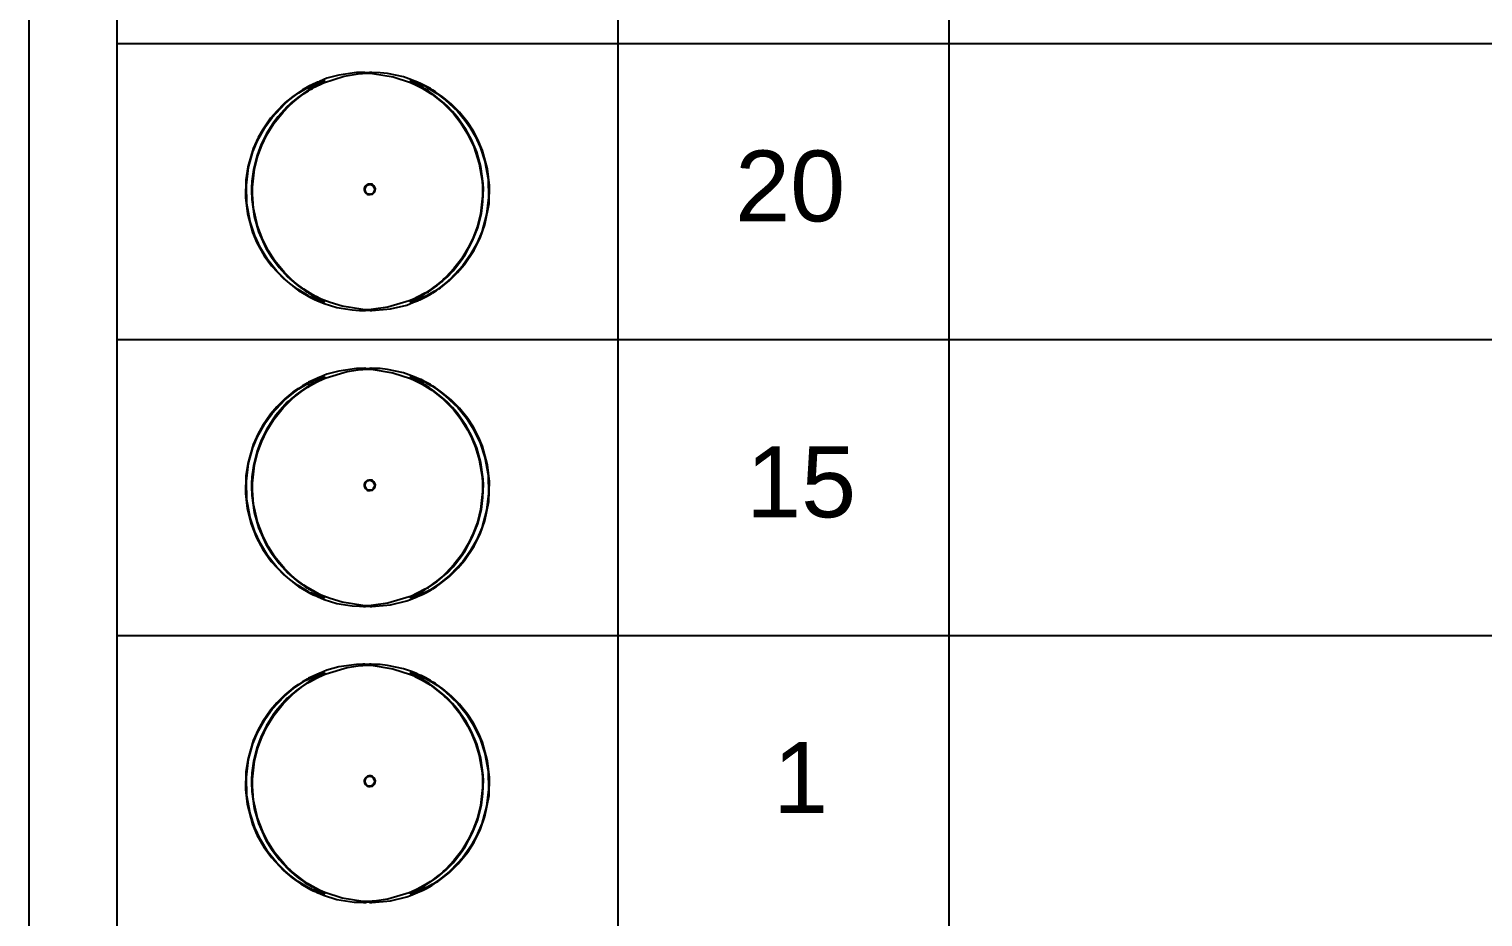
# Model space of a CAD drawing. Header units: millimetres. Extents: x 0 to 135, y -17 to 120.
# Drawn here: x 0 to 7.56, y 43.53 to 48.15 of the extents above; entities that cross this region are included whole.
import ezdxf

# ---------------------------------------------------------------- set-up
doc = ezdxf.new("R2010")
doc.units = ezdxf.units.MM
doc.layers.add('Plan View', color=7, linetype='Continuous')
doc.layers.add('Plant Legend', color=7, linetype='Continuous')
picture_1 = doc.add_image_def('image1.jpg', size_in_pixel=(8192, 8192))

# ---------------------------------------------------------------- blocks, each defined once
blk = doc.blocks.new('1')
at = {"flags": 1}
for tag in ['Export Name', 'Export Layer']:
    blk.add_attdef(tag, (0, 0), '', height=0.0254, dxfattribs=at)
at = {"layer": 'Plan View'}
image = blk.add_image(picture_1, insert=(0, 0), size_in_units=(120, 120), dxfattribs=dict(at, fade=50))
image.dxf.flags = 7
blk = doc.blocks.new('422')
at = {"layer": 'Plant Legend'}
for points in [[(0.4583, 119.2984), (21.053, 119.2984), (21.053, 6.5593), (0.4583, 6.5593)], [(1.7394, 46.6852), (1.7485, 46.6853), (1.7578, 46.6872), (1.7632, 46.6872), (1.7725, 46.6851), (1.7819, 46.6852), (1.8782, 46.6933), (1.9624, 46.7136), (1.9825, 46.7213), (2.0066, 46.7315), (2.0083, 46.732), (2.0189, 46.736), (2.028, 46.7404), (2.0308, 46.7413), (2.044, 46.7469), (2.0644, 46.7574), (2.0925, 46.7734), (2.0975, 46.777), (2.1176, 46.7895), (2.1243, 46.7942), (2.1297, 46.7975), (2.1376, 46.8035), (2.1844, 46.8407), (2.1911, 46.8474), (2.2272, 46.8822), (2.2634, 46.9246), (2.3128, 46.9982), (2.3463, 47.0663), (2.369, 47.1306), (2.3903, 47.2402), (2.3929, 47.3338), (2.3823, 47.4207), (2.3556, 47.5171), (2.3315, 47.5733), (2.3088, 47.6161), (2.2794, 47.6615), (2.2363, 47.7149), (2.1951, 47.7568), (2.147, 47.7968), (2.1162, 47.8185), (2.1095, 47.8234), (2.0987, 47.8299), (2.0855, 47.838), (2.0587, 47.8527), (2.0547, 47.8546), (2.0373, 47.8635), (2.0306, 47.8661), (2.0253, 47.8679), (2.0186, 47.8714), (2.0052, 47.8769), (1.9865, 47.8841), (1.9451, 47.899), (1.8621, 47.9166), (1.8247, 47.9205), (1.7819, 47.9214), (1.7739, 47.9224), (1.7685, 47.922), (1.7605, 47.9202), (1.7538, 47.9202), (1.7445, 47.9222), (1.7351, 47.9221), (1.7017, 47.9211), (1.6094, 47.9083), (1.5479, 47.8914), (1.5089, 47.8754), (1.5077, 47.8747), (1.5051, 47.874), (1.4983, 47.8714), (1.4917, 47.868), (1.4543, 47.8511), (1.4449, 47.8453), (1.4206, 47.8313), (1.3994, 47.8178), (1.3713, 47.7978), (1.3312, 47.7653), (1.3259, 47.7599), (1.2868, 47.7216), (1.2547, 47.6842), (1.2122, 47.6227), (1.1904, 47.5839), (1.1651, 47.5264), (1.1368, 47.4314), (1.1265, 47.3632), (1.1242, 47.2723), (1.1347, 47.1867), (1.1614, 47.0903), (1.1841, 47.0367), (1.2216, 46.9697), (1.259, 46.9177), (1.3219, 46.8506), (1.3874, 46.7975), (1.4021, 46.7878), (1.4115, 46.7814), (1.4583, 46.7546), (1.477, 46.7452), (1.4863, 46.7413), (1.4917, 46.7395), (1.4984, 46.736), (1.5332, 46.722), (1.6, 46.701), (1.6789, 46.688), (1.7164, 46.6858), (1.7351, 46.686)], [(1.7578, 46.689), (1.7351, 46.6902), (1.6267, 46.7079), (1.5653, 46.7268), (1.5184, 46.7445), (1.4917, 46.7578), (1.4902, 46.7587), (1.4743, 46.7672), (1.4476, 46.7832), (1.4275, 46.7965), (1.4207, 46.8015), (1.3885, 46.8256), (1.366, 46.8445), (1.3564, 46.8537), (1.3526, 46.8566), (1.3267, 46.8831), (1.2773, 46.9433), (1.2437, 46.9954), (1.2143, 47.0529), (1.1872, 47.1252), (1.167, 47.2161), (1.1607, 47.287), (1.1608, 47.3258), (1.1716, 47.4194), (1.1876, 47.4836), (1.2089, 47.5424), (1.2355, 47.5972), (1.2716, 47.6561), (1.3196, 47.7163), (1.3526, 47.7504), (1.37, 47.7664), (1.3994, 47.7903), (1.4155, 47.8025), (1.4264, 47.8099), (1.4302, 47.8129), (1.4516, 47.8267), (1.4623, 47.8334), (1.4732, 47.8393), (1.4827, 47.8447), (1.4837, 47.8454), (1.5305, 47.868), (1.6375, 47.9019), (1.711, 47.9142), (1.7565, 47.9184), (1.7846, 47.9166), (1.8916, 47.8991), (1.9825, 47.8695), (1.9892, 47.8669), (2.0039, 47.8601), (2.0427, 47.8401), (2.0841, 47.8148), (2.0922, 47.8085), (2.143, 47.7695), (2.1523, 47.7616), (2.1605, 47.7537), (2.1644, 47.7507), (2.1903, 47.7243), (2.2048, 47.7082), (2.2397, 47.6641), (2.2785, 47.6026), (2.3109, 47.5357), (2.3392, 47.4475), (2.3538, 47.3592), (2.3556, 47.3283), (2.3562, 47.2816), (2.3454, 47.188), (2.3295, 47.1238), (2.3081, 47.065), (2.2816, 47.0102), (2.2482, 46.9553), (2.2081, 46.9032), (2.1654, 46.8577), (2.1561, 46.8497), (2.1496, 46.843), (2.1443, 46.839), (2.1176, 46.8171), (2.1002, 46.8039), (2.0907, 46.7975), (2.0654, 46.7806), (2.06, 46.7775), (2.0173, 46.7538), (1.9985, 46.7445), (1.9758, 46.7351), (1.8635, 46.7019), (1.7779, 46.6902)], [(1.5278, 46.7289), (1.5091, 46.7351), (1.4917, 46.7419), (1.485, 46.7456), (1.469, 46.7534), (1.4609, 46.7567), (1.4502, 46.7628), (1.4382, 46.7695), (1.3981, 46.7941), (1.3553, 46.826), (1.3298, 46.8483), (1.2883, 46.8898), (1.241, 46.9486), (1.2022, 47.0115), (1.1726, 47.0743), (1.1483, 47.1479), (1.1316, 47.2402), (1.1291, 47.3365), (1.1409, 47.4274), (1.1634, 47.509), (1.1874, 47.5665), (1.23, 47.6427), (1.2633, 47.6882), (1.3285, 47.7585), (1.3486, 47.7756), (1.3847, 47.8036), (1.4021, 47.8158), (1.4101, 47.8211), (1.4369, 47.8372), (1.4436, 47.8407), (1.4917, 47.8651), (1.4984, 47.8676), (1.5118, 47.8735), (1.5305, 47.879), (1.5332, 47.879), (1.5345, 47.8786), (1.5352, 47.8781), (1.5345, 47.8766), (1.5332, 47.8751), (1.5158, 47.8654), (1.4777, 47.846), (1.4528, 47.8313), (1.4395, 47.8227), (1.3967, 47.7925), (1.37, 47.7708), (1.366, 47.7667), (1.3566, 47.759), (1.3513, 47.7535), (1.3419, 47.7456), (1.2924, 47.6907), (1.2683, 47.6588), (1.2323, 47.6012), (1.2067, 47.5491), (1.1854, 47.4928), (1.1667, 47.418), (1.1584, 47.3579), (1.1567, 47.3218), (1.1561, 47.2897), (1.157, 47.279), (1.1574, 47.2616), (1.1698, 47.1733), (1.1923, 47.0944), (1.2309, 47.0086), (1.259, 46.9619), (1.2991, 46.9085), (1.3433, 46.8604), (1.3554, 46.8497), (1.3981, 46.8134), (1.4222, 46.7959), (1.4329, 46.7892), (1.4463, 46.7801), (1.4516, 46.777), (1.4704, 46.7654), (1.4743, 46.7636), (1.4877, 46.7559), (1.5318, 46.7332), (1.5333, 46.732), (1.5344, 46.7307), (1.5343, 46.7293), (1.5332, 46.7284), (1.5291, 46.7286)], [(1.9825, 46.7288), (1.982, 46.7293), (1.9825, 46.7308), (1.9879, 46.7349), (2.0012, 46.7419), (2.0416, 46.7627), (2.0587, 46.7729), (2.0643, 46.7761), (2.0694, 46.7795), (2.0748, 46.7828), (2.1189, 46.8136), (2.1243, 46.818), (2.147, 46.8365), (2.151, 46.8406), (2.1577, 46.8457), (2.1671, 46.855), (2.1738, 46.8604), (2.2032, 46.8914), (2.246, 46.9446), (2.266, 46.9741), (2.3051, 47.0463), (2.3316, 47.1145), (2.3504, 47.1894), (2.3587, 47.2509), (2.3605, 47.287), (2.3609, 47.3177), (2.3596, 47.3458), (2.3475, 47.4328), (2.3262, 47.5092), (2.2992, 47.5732), (2.2714, 47.6243), (2.2244, 47.6909), (2.2005, 47.719), (2.1722, 47.7484), (2.1629, 47.7564), (2.1575, 47.7617), (2.1508, 47.7671), (2.1029, 47.8059), (2.0748, 47.8247), (2.0466, 47.842), (1.9851, 47.8741), (1.9826, 47.8768), (1.9825, 47.8782), (1.9838, 47.8789), (1.9865, 47.879), (1.9905, 47.878), (2.0146, 47.8695), (2.0253, 47.8655), (2.028, 47.864), (2.0388, 47.858), (2.0534, 47.8519), (2.0641, 47.846), (2.0761, 47.8393), (2.1189, 47.8132), (2.163, 47.7801), (2.2264, 47.7203), (2.2651, 47.6735), (2.2903, 47.6374), (2.3175, 47.5906), (2.3444, 47.5331), (2.3687, 47.4595), (2.3854, 47.3672), (2.388, 47.2723), (2.3773, 47.1853), (2.3522, 47.0944), (2.3243, 47.0302), (2.2936, 46.9754), (2.2859, 46.9633), (2.2538, 46.9192), (2.1885, 46.8488), (2.1826, 46.8443), (2.1764, 46.8383), (2.1323, 46.8037), (2.1069, 46.7862), (2.0801, 46.77), (2.0681, 46.7634), (2.024, 46.7417), (2.0052, 46.7338), (1.9879, 46.7286), (1.9852, 46.7283), (1.9838, 46.7284)], [(1.7665, 47.287), (1.7732, 47.287), (1.7839, 47.2897), (1.7899, 47.2939), (1.7939, 47.2977), (1.7966, 47.3018), (1.7993, 47.3102), (1.7994, 47.3177), (1.7972, 47.3258), (1.795, 47.3298), (1.7926, 47.3327), (1.7885, 47.3365), (1.7846, 47.3393), (1.7806, 47.3408), (1.7752, 47.3419), (1.7665, 47.3418), (1.7659, 47.3416), (1.7645, 47.3416), (1.7592, 47.3402), (1.7565, 47.339), (1.7485, 47.3331), (1.7458, 47.3298), (1.7431, 47.3244), (1.7418, 47.3191), (1.7415, 47.3124), (1.7423, 47.307), (1.7432, 47.3044), (1.7445, 47.3016), (1.7471, 47.2976), (1.7511, 47.2936), (1.7566, 47.2897), (1.7605, 47.2881)], [(1.7645, 47.2895), (1.7592, 47.2919), (1.7538, 47.2956), (1.751, 47.299), (1.7478, 47.3057), (1.7466, 47.3111), (1.7466, 47.3177), (1.7478, 47.3231), (1.7502, 47.3284), (1.7529, 47.3325), (1.7565, 47.3357), (1.7618, 47.3388), (1.7645, 47.3398), (1.7699, 47.3404), (1.7752, 47.3401), (1.7766, 47.3397), (1.7792, 47.3385), (1.7864, 47.3338), (1.7889, 47.3311), (1.7922, 47.3258), (1.794, 47.3204), (1.7946, 47.3137), (1.7935, 47.307), (1.7921, 47.303), (1.7886, 47.2971), (1.7859, 47.2945), (1.7792, 47.2901), (1.7776, 47.2897), (1.7766, 47.2892), (1.7712, 47.2885), (1.7672, 47.2887), (1.7659, 47.289)], [(1.7394, 45.1477), (1.7485, 45.1478), (1.7578, 45.1497), (1.7632, 45.1496), (1.7725, 45.1476), (1.7819, 45.1477), (1.8782, 45.1558), (1.9624, 45.1761), (1.9825, 45.1838), (2.0066, 45.194), (2.0083, 45.1945), (2.0189, 45.1985), (2.028, 45.2029), (2.0308, 45.2039), (2.044, 45.2094), (2.0644, 45.2199), (2.0925, 45.236), (2.0975, 45.2395), (2.1176, 45.252), (2.1243, 45.2567), (2.1297, 45.26), (2.1376, 45.266), (2.1844, 45.3032), (2.1911, 45.3099), (2.2303, 45.3483), (2.2634, 45.3871), (2.3128, 45.4607), (2.3463, 45.5288), (2.369, 45.5931), (2.3892, 45.6933), (2.3929, 45.7963), (2.3823, 45.8832), (2.3556, 45.9796), (2.3369, 46.025), (2.3088, 46.0786), (2.2794, 46.124), (2.2363, 46.1774), (2.1951, 46.2193), (2.151, 46.2564), (2.1162, 46.281), (2.1095, 46.2859), (2.0987, 46.2924), (2.0908, 46.297), (2.0855, 46.3005), (2.0587, 46.3152), (2.0547, 46.3171), (2.0373, 46.326), (2.0306, 46.3286), (2.0253, 46.3304), (2.0091, 46.3379), (1.9865, 46.3466), (1.9451, 46.3615), (1.8621, 46.3791), (1.8247, 46.383), (1.7819, 46.3838), (1.7766, 46.3848), (1.7699, 46.3847), (1.7605, 46.3828), (1.7538, 46.3827), (1.7445, 46.3848), (1.7351, 46.3846), (1.7017, 46.3836), (1.6094, 46.3708), (1.5479, 46.3539), (1.5154, 46.3406), (1.5104, 46.3383), (1.4983, 46.3339), (1.4917, 46.3305), (1.4524, 46.3125), (1.4449, 46.3078), (1.4206, 46.2938), (1.3994, 46.2803), (1.3713, 46.2603), (1.3293, 46.2256), (1.3259, 46.2224), (1.2868, 46.1841), (1.2547, 46.1467), (1.2122, 46.0852), (1.1904, 46.0464), (1.1651, 45.9889), (1.136, 45.8898), (1.1265, 45.8257), (1.1242, 45.7348), (1.1333, 45.6571), (1.1537, 45.5756), (1.1814, 45.5047), (1.2149, 45.4429), (1.2577, 45.3817), (1.3219, 45.3131), (1.3874, 45.26), (1.4021, 45.2503), (1.4115, 45.2439), (1.4583, 45.2171), (1.477, 45.2077), (1.4863, 45.2038), (1.4917, 45.202), (1.4984, 45.1985), (1.5332, 45.1845), (1.6, 45.1635), (1.6789, 45.1505), (1.7164, 45.1483), (1.7351, 45.1485)], [(1.5278, 45.1914), (1.5091, 45.1976), (1.4917, 45.2044), (1.469, 45.2159), (1.4609, 45.2192), (1.4502, 45.2253), (1.4382, 45.232), (1.3981, 45.2566), (1.3553, 45.2885), (1.3298, 45.3108), (1.2883, 45.3523), (1.241, 45.4111), (1.2022, 45.474), (1.1726, 45.5368), (1.1483, 45.6104), (1.1316, 45.7027), (1.1291, 45.799), (1.1409, 45.8899), (1.1634, 45.9715), (1.1874, 46.029), (1.23, 46.1052), (1.2633, 46.1507), (1.3285, 46.221), (1.374, 46.2582), (1.4021, 46.2783), (1.4369, 46.2997), (1.4436, 46.3032), (1.4917, 46.3276), (1.4984, 46.3301), (1.5091, 46.3349), (1.5171, 46.3376), (1.5305, 46.3415), (1.5332, 46.3415), (1.5345, 46.3411), (1.5352, 46.3406), (1.5345, 46.3391), (1.5332, 46.3376), (1.5265, 46.3335), (1.4777, 46.3085), (1.4528, 46.2938), (1.3981, 46.2561), (1.3927, 46.2518), (1.37, 46.2333), (1.366, 46.2292), (1.3566, 46.2215), (1.3499, 46.2148), (1.3419, 46.2081), (1.2831, 46.1413), (1.2683, 46.1213), (1.2323, 46.0637), (1.2067, 46.0116), (1.1854, 45.9553), (1.1667, 45.8805), (1.1584, 45.8204), (1.1567, 45.7843), (1.1561, 45.7522), (1.157, 45.7415), (1.1574, 45.7241), (1.1698, 45.6358), (1.1923, 45.5569), (1.2309, 45.4711), (1.259, 45.4244), (1.2991, 45.371), (1.3433, 45.3229), (1.3554, 45.3122), (1.3981, 45.2759), (1.4222, 45.2584), (1.4329, 45.2517), (1.4463, 45.2426), (1.4516, 45.2395), (1.4704, 45.2279), (1.481, 45.2222), (1.5318, 45.1957), (1.5333, 45.1945), (1.5344, 45.1932), (1.5343, 45.1918), (1.5332, 45.1909), (1.5291, 45.1911)], [(1.7578, 45.1515), (1.7351, 45.1527), (1.6267, 45.1704), (1.5653, 45.1893), (1.5184, 45.207), (1.4917, 45.2203), (1.4902, 45.2212), (1.4743, 45.2297), (1.4476, 45.2457), (1.4275, 45.259), (1.4207, 45.264), (1.3885, 45.2881), (1.366, 45.307), (1.3564, 45.3162), (1.3526, 45.3191), (1.3267, 45.3456), (1.2773, 45.4058), (1.2437, 45.4579), (1.2143, 45.5155), (1.1872, 45.5877), (1.167, 45.6786), (1.1607, 45.7495), (1.1608, 45.7883), (1.1716, 45.8819), (1.1876, 45.9461), (1.2089, 46.0049), (1.2355, 46.0597), (1.2716, 46.1186), (1.3196, 46.1788), (1.3526, 46.2129), (1.37, 46.2289), (1.4155, 46.265), (1.4489, 46.2876), (1.4623, 46.2959), (1.4944, 46.3134), (1.5305, 46.3305), (1.5439, 46.3355), (1.6535, 46.3679), (1.7097, 46.3766), (1.7592, 46.3807), (1.7779, 46.3797), (1.8902, 46.3619), (1.9825, 46.332), (2.0012, 46.324), (2.0052, 46.3218), (2.0427, 46.3025), (2.0841, 46.2773), (2.0922, 46.271), (2.143, 46.232), (2.1523, 46.2241), (2.1605, 46.2162), (2.1644, 46.2132), (2.1913, 46.1855), (2.2048, 46.1707), (2.2397, 46.1266), (2.2785, 46.0651), (2.3016, 46.0196), (2.3205, 45.9728), (2.3392, 45.91), (2.3538, 45.8217), (2.3556, 45.7908), (2.3562, 45.7441), (2.3454, 45.6505), (2.3295, 45.5863), (2.3081, 45.5275), (2.2816, 45.4727), (2.2482, 45.4178), (2.2081, 45.3657), (2.1654, 45.3202), (2.1548, 45.3108), (2.1496, 45.3055), (2.1443, 45.3015), (2.1176, 45.2796), (2.1002, 45.2664), (2.0907, 45.26), (2.0654, 45.2431), (2.06, 45.24), (2.0173, 45.2164), (1.9865, 45.2018), (1.9758, 45.1976), (1.8635, 45.1644), (1.7779, 45.1527)], [(1.9825, 45.1913), (1.982, 45.1918), (1.9825, 45.1933), (1.9879, 45.1974), (2.0012, 45.2044), (2.0416, 45.2253), (2.0587, 45.2354), (2.0643, 45.2386), (2.0694, 45.242), (2.0748, 45.2453), (2.1189, 45.2761), (2.1243, 45.2805), (2.147, 45.299), (2.151, 45.3031), (2.1577, 45.3082), (2.1671, 45.3175), (2.1738, 45.3229), (2.2032, 45.3539), (2.246, 45.4071), (2.266, 45.4366), (2.3051, 45.5088), (2.3316, 45.577), (2.3504, 45.6519), (2.3587, 45.7134), (2.3605, 45.7495), (2.3609, 45.7802), (2.3596, 45.8083), (2.3475, 45.8953), (2.3262, 45.9717), (2.2992, 46.0357), (2.2714, 46.0868), (2.2244, 46.1534), (2.2005, 46.1815), (2.1722, 46.2109), (2.1629, 46.2189), (2.159, 46.2229), (2.1508, 46.2296), (2.0971, 46.2724), (2.0801, 46.2836), (2.0439, 46.3058), (2.032, 46.3125), (1.9865, 46.3357), (1.9837, 46.3379), (1.9826, 46.3393), (1.9825, 46.3407), (1.9838, 46.3414), (1.9852, 46.3416), (1.9879, 46.3413), (2.0146, 46.332), (2.0253, 46.328), (2.028, 46.3265), (2.0388, 46.3205), (2.0534, 46.3144), (2.0641, 46.3085), (2.0721, 46.3041), (2.0761, 46.3018), (2.0908, 46.2935), (2.1216, 46.2737), (2.163, 46.2426), (2.2276, 46.1814), (2.2731, 46.1253), (2.3081, 46.0704), (2.3444, 45.9956), (2.3687, 45.922), (2.3854, 45.8297), (2.388, 45.7348), (2.3773, 45.6479), (2.3522, 45.5569), (2.3243, 45.4927), (2.2936, 45.4379), (2.287, 45.4272), (2.2538, 45.3817), (2.1885, 45.3113), (2.1826, 45.3068), (2.1764, 45.3008), (2.1323, 45.2662), (2.1069, 45.2487), (2.0801, 45.2326), (2.0681, 45.2259), (2.024, 45.2042), (2.0052, 45.1964), (1.9879, 45.1911), (1.9852, 45.1908), (1.9838, 45.1909)], [(1.7665, 45.7495), (1.7732, 45.7495), (1.7839, 45.7522), (1.7899, 45.7564), (1.7939, 45.7602), (1.7966, 45.7643), (1.7993, 45.7727), (1.7994, 45.7802), (1.7972, 45.7883), (1.795, 45.7923), (1.7926, 45.7952), (1.7885, 45.799), (1.7846, 45.8017), (1.7806, 45.8033), (1.7752, 45.8044), (1.7652, 45.8043), (1.7592, 45.8027), (1.7565, 45.8015), (1.7485, 45.7956), (1.7458, 45.7922), (1.7431, 45.7869), (1.7418, 45.7816), (1.7415, 45.7749), (1.7423, 45.7695), (1.7432, 45.7669), (1.7445, 45.764), (1.7471, 45.7601), (1.7511, 45.7561), (1.7566, 45.7522), (1.7605, 45.7506), (1.7632, 45.7499)], [(1.7645, 45.752), (1.7592, 45.7544), (1.7538, 45.7581), (1.751, 45.7615), (1.7478, 45.7682), (1.7466, 45.7736), (1.7466, 45.7802), (1.7478, 45.7856), (1.7502, 45.7909), (1.7529, 45.795), (1.7565, 45.7982), (1.7618, 45.8013), (1.7645, 45.8023), (1.7685, 45.8029), (1.7752, 45.8026), (1.7766, 45.8022), (1.7792, 45.801), (1.7864, 45.7963), (1.7889, 45.7936), (1.7922, 45.7883), (1.794, 45.7829), (1.7946, 45.7762), (1.7935, 45.7695), (1.7921, 45.7655), (1.7886, 45.7596), (1.7859, 45.757), (1.7792, 45.7526), (1.7776, 45.7522), (1.7766, 45.7517), (1.7712, 45.751), (1.7672, 45.7512), (1.7659, 45.7515)], [(1.7394, 43.6102), (1.7485, 43.6103), (1.7578, 43.6122), (1.7632, 43.6122), (1.7725, 43.6101), (1.7819, 43.6102), (1.8782, 43.6183), (1.9624, 43.6386), (1.9825, 43.6463), (2.0066, 43.6565), (2.0189, 43.661), (2.028, 43.6654), (2.0308, 43.6664), (2.044, 43.6719), (2.0644, 43.6824), (2.0925, 43.6984), (2.0975, 43.702), (2.1176, 43.7145), (2.1243, 43.7192), (2.1297, 43.7225), (2.1376, 43.7285), (2.1844, 43.7657), (2.1911, 43.7724), (2.2303, 43.8108), (2.2795, 43.871), (2.3128, 43.9232), (2.3463, 43.9913), (2.369, 44.0556), (2.3903, 44.1652), (2.3929, 44.2588), (2.3823, 44.3457), (2.3556, 44.4421), (2.3369, 44.4875), (2.3088, 44.5411), (2.2794, 44.5865), (2.2363, 44.6399), (2.1951, 44.6818), (2.151, 44.7189), (2.1162, 44.7435), (2.1095, 44.7484), (2.0987, 44.7549), (2.0908, 44.7595), (2.0855, 44.763), (2.0587, 44.7777), (2.0547, 44.7796), (2.0373, 44.7885), (2.0306, 44.7911), (2.0253, 44.7929), (2.0091, 44.8004), (1.9865, 44.8091), (1.9451, 44.824), (1.8621, 44.8416), (1.8247, 44.8455), (1.7819, 44.8463), (1.7766, 44.8473), (1.7699, 44.8472), (1.7605, 44.8453), (1.7538, 44.8452), (1.7445, 44.8473), (1.7351, 44.8471), (1.7017, 44.8461), (1.6094, 44.8333), (1.5479, 44.8164), (1.5154, 44.8031), (1.5104, 44.8008), (1.5089, 44.8004), (1.5077, 44.7997), (1.4983, 44.7964), (1.4917, 44.793), (1.4524, 44.775), (1.4449, 44.7703), (1.4206, 44.7563), (1.3994, 44.7428), (1.3713, 44.7229), (1.3293, 44.6881), (1.3259, 44.6849), (1.2868, 44.6466), (1.2547, 44.6092), (1.2122, 44.5477), (1.1904, 44.5089), (1.1651, 44.4514), (1.136, 44.3523), (1.1265, 44.2882), (1.1242, 44.1973), (1.1333, 44.1196), (1.1614, 44.0153), (1.1841, 43.9618), (1.2216, 43.8947), (1.259, 43.8427), (1.3219, 43.7756), (1.3676, 43.7372), (1.3915, 43.7198), (1.4021, 43.7128), (1.4115, 43.7064), (1.4583, 43.6796), (1.477, 43.6702), (1.4863, 43.6663), (1.4917, 43.6645), (1.4944, 43.6632), (1.4957, 43.6623), (1.5118, 43.6555), (1.5305, 43.6482), (1.6, 43.626), (1.6896, 43.6119), (1.7351, 43.611)], [(1.5278, 43.6539), (1.5091, 43.6601), (1.4917, 43.6669), (1.4716, 43.6773), (1.4609, 43.6817), (1.4502, 43.6878), (1.4235, 43.7031), (1.3981, 43.7191), (1.3553, 43.751), (1.3298, 43.7733), (1.2882, 43.8148), (1.241, 43.8736), (1.2022, 43.9365), (1.1726, 43.9994), (1.1483, 44.0729), (1.1316, 44.1652), (1.1291, 44.2615), (1.1409, 44.3524), (1.1634, 44.434), (1.1874, 44.4915), (1.23, 44.5677), (1.2633, 44.6132), (1.3285, 44.6835), (1.374, 44.7207), (1.4101, 44.7461), (1.4369, 44.7622), (1.4436, 44.7657), (1.4917, 44.7901), (1.4984, 44.7926), (1.5118, 44.7985), (1.5305, 44.804), (1.5332, 44.804), (1.5345, 44.8036), (1.5352, 44.8031), (1.5345, 44.8016), (1.5332, 44.8001), (1.5265, 44.796), (1.4777, 44.771), (1.4528, 44.7563), (1.3981, 44.7186), (1.3927, 44.7143), (1.37, 44.6958), (1.366, 44.6917), (1.3566, 44.684), (1.3499, 44.6773), (1.3419, 44.6706), (1.2831, 44.6038), (1.2683, 44.5838), (1.2323, 44.5262), (1.2067, 44.4741), (1.1854, 44.4178), (1.1667, 44.343), (1.1584, 44.2829), (1.1567, 44.2468), (1.1561, 44.2147), (1.157, 44.204), (1.1574, 44.1866), (1.1698, 44.0983), (1.1923, 44.0194), (1.2309, 43.9336), (1.259, 43.8869), (1.2991, 43.8335), (1.3433, 43.7854), (1.3554, 43.7747), (1.3981, 43.7384), (1.4262, 43.7184), (1.4329, 43.7142), (1.4463, 43.7051), (1.4704, 43.6904), (1.481, 43.6847), (1.5318, 43.6582), (1.5333, 43.657), (1.5344, 43.6557), (1.5345, 43.6542), (1.5332, 43.6534), (1.5291, 43.6536)], [(1.7578, 43.614), (1.7351, 43.6152), (1.6267, 43.6329), (1.5372, 43.6618), (1.5131, 43.6721), (1.4743, 43.6922), (1.4476, 43.7082), (1.4275, 43.7215), (1.4207, 43.7265), (1.374, 43.7629), (1.3647, 43.7707), (1.3564, 43.7787), (1.3526, 43.7816), (1.3267, 43.8081), (1.2773, 43.8683), (1.2437, 43.9204), (1.2143, 43.978), (1.1872, 44.0502), (1.167, 44.1411), (1.1607, 44.212), (1.1608, 44.2508), (1.1716, 44.3444), (1.1876, 44.4086), (1.2089, 44.4674), (1.2355, 44.5223), (1.2716, 44.5811), (1.3196, 44.6413), (1.3526, 44.6754), (1.37, 44.6914), (1.4155, 44.7275), (1.4489, 44.7501), (1.4623, 44.7584), (1.4944, 44.7759), (1.5305, 44.793), (1.5439, 44.798), (1.6535, 44.8304), (1.7097, 44.8391), (1.7592, 44.8432), (1.7779, 44.8422), (1.8902, 44.8244), (1.9825, 44.7945), (2.0012, 44.7865), (2.0052, 44.7843), (2.0427, 44.765), (2.0841, 44.7398), (2.0922, 44.7335), (2.143, 44.6945), (2.1523, 44.6866), (2.1605, 44.6787), (2.1644, 44.6757), (2.1913, 44.648), (2.2048, 44.6332), (2.2397, 44.5891), (2.2785, 44.5276), (2.3016, 44.4821), (2.3205, 44.4353), (2.3392, 44.3725), (2.3538, 44.2842), (2.3556, 44.2533), (2.3562, 44.2066), (2.3454, 44.113), (2.3295, 44.0488), (2.3081, 43.99), (2.2816, 43.9352), (2.2482, 43.8803), (2.2081, 43.8282), (2.1654, 43.7827), (2.1548, 43.7733), (2.1496, 43.768), (2.1176, 43.7421), (2.1002, 43.7289), (2.0907, 43.7225), (2.0868, 43.7194), (2.06, 43.7025), (2.0173, 43.6789), (1.9865, 43.6643), (1.9758, 43.6601), (1.8635, 43.6269), (1.806, 43.6181)], [(1.9825, 43.6538), (1.982, 43.6543), (1.9825, 43.6558), (1.9879, 43.6599), (1.9959, 43.6639), (2.0012, 43.6669), (2.0416, 43.6878), (2.0587, 43.6979), (2.0643, 43.7011), (2.0694, 43.7045), (2.1176, 43.7375), (2.1243, 43.743), (2.147, 43.7615), (2.151, 43.7656), (2.1577, 43.7707), (2.1671, 43.78), (2.1738, 43.7854), (2.2032, 43.8164), (2.246, 43.8696), (2.266, 43.8991), (2.3051, 43.9713), (2.3316, 44.0395), (2.3504, 44.1144), (2.3587, 44.1759), (2.3605, 44.212), (2.3609, 44.2427), (2.3596, 44.2708), (2.3472, 44.3591), (2.3262, 44.4342), (2.2992, 44.4982), (2.2714, 44.5493), (2.2244, 44.6159), (2.2005, 44.644), (2.1722, 44.6734), (2.1629, 44.6814), (2.159, 44.6854), (2.1508, 44.6921), (2.0971, 44.7349), (2.0801, 44.7461), (2.0439, 44.7683), (2.032, 44.7751), (1.9865, 44.7982), (1.9837, 44.8004), (1.9826, 44.8018), (1.9825, 44.8032), (1.9838, 44.8039), (1.9852, 44.8041), (1.9879, 44.8038), (2.0079, 44.7971), (2.0253, 44.7905), (2.028, 44.789), (2.0388, 44.783), (2.0534, 44.7769), (2.0641, 44.771), (2.0721, 44.7666), (2.0761, 44.7643), (2.0908, 44.756), (2.1216, 44.7362), (2.163, 44.7051), (2.2276, 44.6439), (2.2731, 44.5878), (2.3081, 44.5329), (2.3444, 44.4581), (2.3687, 44.3845), (2.3854, 44.2922), (2.388, 44.1973), (2.3773, 44.1103), (2.3522, 44.0194), (2.3243, 43.9552), (2.2936, 43.9004), (2.287, 43.8897), (2.2538, 43.8442), (2.1885, 43.7738), (2.1826, 43.7693), (2.1764, 43.7633), (2.1323, 43.7287), (2.1069, 43.7112), (2.0962, 43.7045), (2.0775, 43.6936), (2.0681, 43.6884), (2.024, 43.6667), (2.0052, 43.6588), (1.9879, 43.6536), (1.9852, 43.6533), (1.9838, 43.6534)], [(1.7652, 44.212), (1.7732, 44.212), (1.7839, 44.2147), (1.7899, 44.2189), (1.7939, 44.2227), (1.7966, 44.2268), (1.7993, 44.2352), (1.7994, 44.2427), (1.7972, 44.2508), (1.795, 44.2548), (1.7926, 44.2577), (1.7885, 44.2615), (1.7846, 44.2642), (1.7806, 44.2658), (1.7752, 44.2669), (1.7655, 44.2668), (1.7645, 44.2664), (1.7592, 44.2652), (1.7565, 44.2641), (1.7485, 44.2581), (1.7458, 44.2547), (1.7431, 44.2494), (1.7418, 44.2441), (1.7415, 44.2374), (1.7427, 44.2307), (1.7445, 44.2265), (1.7471, 44.2226), (1.7511, 44.2186), (1.7566, 44.2147), (1.7605, 44.2131)], [(1.7645, 44.2145), (1.7592, 44.2169), (1.7538, 44.2206), (1.751, 44.224), (1.7478, 44.2307), (1.7466, 44.2361), (1.7466, 44.2427), (1.7478, 44.2481), (1.7502, 44.2534), (1.7529, 44.2575), (1.7565, 44.2607), (1.7618, 44.2638), (1.7645, 44.2648), (1.7739, 44.2653), (1.7766, 44.2647), (1.7792, 44.2635), (1.7864, 44.2588), (1.7889, 44.2561), (1.7922, 44.2508), (1.794, 44.2454), (1.7946, 44.2387), (1.7935, 44.232), (1.7921, 44.228), (1.7886, 44.2221), (1.7859, 44.2195), (1.7792, 44.2151), (1.7776, 44.2147), (1.7766, 44.2142), (1.7699, 44.2135), (1.7659, 44.214)]]:
    blk.add_lwpolyline(points, close=True, dxfattribs=at)
for points in [[(3.06, 118.0871), (3.06, 6.5595)], [(4.7795, 118.0871), (4.7795, 6.5595)], [(0.4583, 48.0718), (21.053, 48.0718)], [(0.4583, 46.5343), (21.053, 46.5343)], [(0.4583, 44.9968), (21.053, 44.9968)]]:
    blk.add_lwpolyline(points, dxfattribs=at)
at = {"flags": 1}
for tag in ['Export Name', 'Export Layer']:
    blk.add_attdef(tag, (0, 0), '', height=0.0254, dxfattribs=at)
at = {"layer": 'Plant Legend', "char_height": 0.368116, "attachment_point": 1}
for s, insert in [('\\fArial|b0|i0;20', (3.6692, 47.5163)), ('\\fArial|b0|i0;15', (3.726, 45.9788)), ('\\fArial|b0|i0;1', (3.8667, 44.4427))]:
    blk.add_mtext(s, dxfattribs=dict(at, insert=insert))

msp = doc.modelspace()

# ---------------------------------------------------------------- block references
at = {"layer": 'Plan View', "color": 7}
msp.add_blockref('1', (0, 0), dxfattribs=at)
at = {"layer": 'Plant Legend', "color": 7}
msp.add_blockref('422', (0, 0), dxfattribs=at)

doc.saveas('drawing.dxf')
